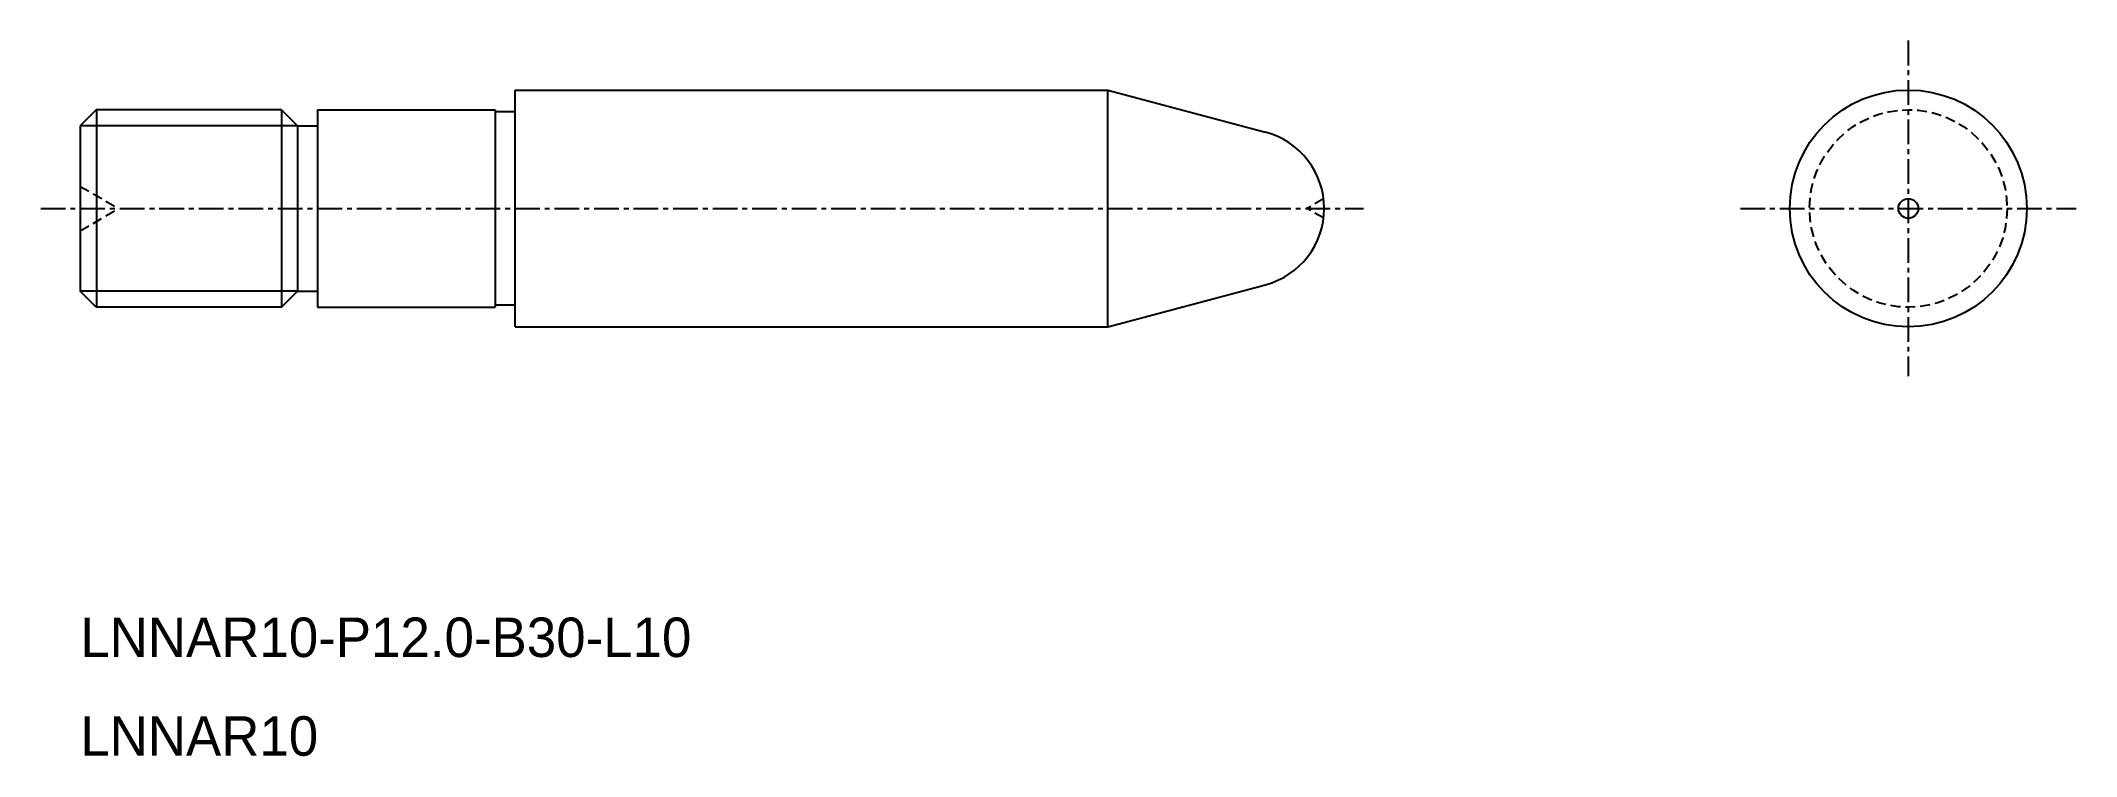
# Model space of a CAD drawing. Extents: x -1684 to -1581, y -1075 to -1038.
import ezdxf

# ---------------------------------------------------------------- set-up
doc = ezdxf.new("R2010")
doc.units = 0
doc.linetypes.add('CENTER', pattern=[2, 1.25, -0.25, 0.25, -0.25])
doc.linetypes.add('DASHED', pattern=[0.75, 0.5, -0.25])
doc.layers.get('0').update_dxf_attribs({"linetype": 'CONTINUOUS'})
doc.layers.add('CENTER', color=1, linetype='CENTER')

msp = doc.modelspace()

# ---------------------------------------------------------------- linework, layer by layer
at = {"color": 7, "linetype": 'CONTINUOUS'}
for p, q in [((-1660.48, -1052.8), (-1660.48, -1040.8)), ((-1660.48, -1040.8), (-1630.48, -1040.8)), ((-1630.48, -1040.8), (-1622.51, -1042.94)), ((-1630.48, -1052.8), (-1630.48, -1040.8)), ((-1681.67, -1041.8), (-1682.48, -1042.61)), ((-1672.29, -1041.8), (-1681.67, -1041.8)), ((-1681.66, -1041.8), (-1681.66, -1051.8)), ((-1672.3, -1041.8), (-1672.3, -1051.8)), ((-1672.29, -1041.8), (-1671.48, -1042.61)), ((-1670.48, -1041.8), (-1670.48, -1051.8)), ((-1670.48, -1041.8), (-1661.48, -1041.8)), ((-1661.48, -1041.8), (-1661.48, -1051.8)), ((-1682.48, -1042.61), (-1682.48, -1050.99)), ((-1671.48, -1042.61), (-1670.48, -1042.61)), ((-1671.48, -1042.61), (-1671.48, -1050.99)), ((-1681.67, -1051.8), (-1682.48, -1050.99)), ((-1672.29, -1051.8), (-1671.48, -1050.99)), ((-1671.48, -1050.99), (-1670.48, -1050.99)), ((-1630.48, -1052.8), (-1622.51, -1050.66)), ((-1672.29, -1051.8), (-1681.67, -1051.8)), ((-1670.48, -1051.8), (-1661.48, -1051.8)), ((-1660.48, -1052.8), (-1630.48, -1052.8))]:
    msp.add_line(p, q, dxfattribs=at)
at = {"color": 3, "linetype": 'CONTINUOUS'}
for p, q in [((-1671.48, -1042.61), (-1682.48, -1042.61)), ((-1671.48, -1050.99), (-1682.48, -1050.99))]:
    msp.add_line(p, q, dxfattribs=at)
at = {"color": 3, "linetype": 'DASHED'}
for p, q in [((-1682.48, -1045.68), (-1680.53, -1046.8)), ((-1619.57, -1046.32), (-1620.41, -1046.8)), ((-1682.48, -1047.93), (-1680.53, -1046.8)), ((-1619.57, -1047.28), (-1620.41, -1046.8))]:
    msp.add_line(p, q, dxfattribs=at)
at = {"color": 7, "linetype": 'CONTINUOUS'}
for points in [[(-1660.48, -1041.9), (-1661.48, -1041.9)], [(-1660.48, -1051.7), (-1661.48, -1051.7)]]:
    msp.add_lwpolyline(points, dxfattribs=at)
at = {"color": 3, "linetype": 'DASHED'}
msp.add_circle((-1589.98, -1046.8), 5, dxfattribs=at)
at = {"color": 7, "linetype": 'CONTINUOUS'}
msp.add_arc((-1623.54, -1046.8), 4, 285, 75, dxfattribs=at)
at = {"layer": 'CENTER', "color": 1, "linetype": 'CENTER'}
for p, q in [((-1589.98, -1038.3), (-1589.98, -1055.3)), ((-1684.48, -1046.8), (-1617.54, -1046.8)), ((-1598.48, -1046.8), (-1581.48, -1046.8))]:
    msp.add_line(p, q, dxfattribs=at)
at = {"layer": 'CENTER', "color": 7, "linetype": 'CONTINUOUS'}
for radius in [6, 0.5]:
    msp.add_circle((-1589.98, -1046.8), radius, dxfattribs=at)

# ---------------------------------------------------------------- texts
at = {"color": 7, "linetype": 'CONTINUOUS'}
for s, p in [('LNNAR10-P12.0-B30-L10', (-1682.48, -1069.52)), ('LNNAR10', (-1682.48, -1074.52))]:
    msp.add_text(s, height=2, dxfattribs=at).set_placement(p)

doc.saveas('drawing.dxf')
